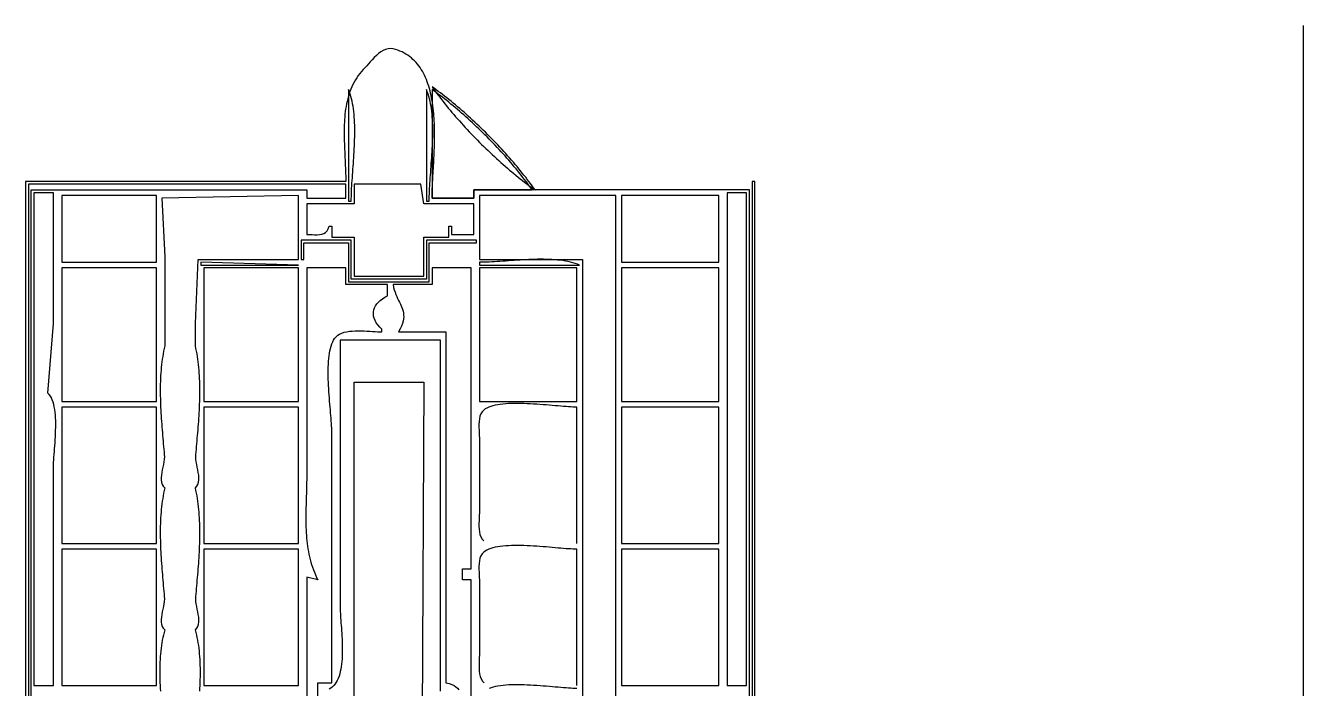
# Model space of a CAD drawing. Header units: metres. Extents: x 134 to 749, y 125 to 1181.
# Drawn here: x 290 to 749, y 943 to 1181 of the extents above; entities that cross this region are included whole.
import ezdxf

# ---------------------------------------------------------------- set-up
doc = ezdxf.new("R2010")
doc.units = ezdxf.units.M

msp = doc.modelspace()

# ---------------------------------------------------------------- linework, layer by layer
for p, q in [((749, 1138), (749, 1181)), ((416.8257, 1170.9116), (416.0318, 1170.2252)), ((417.6451, 1171.5263), (416.8257, 1170.9116)), ((418.4865, 1172.0446), (417.6451, 1171.5263)), ((419.3461, 1172.4415), (418.4865, 1172.0446)), ((420.2206, 1172.692), (419.3461, 1172.4415)), ((421.1064, 1172.7712), (420.2206, 1172.692)), ((422, 1172.6542), (421.1064, 1172.7712)), ((422.8521, 1172.4203), (422, 1172.6543)), ((423.6724, 1172.152), (422.8521, 1172.4203)), ((424.4613, 1171.8502), (423.6724, 1172.152)), ((425.2195, 1171.5157), (424.4613, 1171.8502)), ((425.9475, 1171.1493), (425.2195, 1171.5157)), ((426.6459, 1170.7518), (425.9475, 1171.1493)), ((427.3153, 1170.3242), (426.6459, 1170.7518)), ((412.0007, 1166), (411.318, 1165.2848)), ((412.5676, 1166.5923), (412.0007, 1166)), ((413.1812, 1167.2626), (412.5676, 1166.5923)), ((413.838, 1167.9859), (413.1812, 1167.2626)), ((414.5343, 1168.7375), (413.838, 1167.9859)), ((415.2668, 1169.4922), (414.5343, 1168.7375)), ((416.0318, 1170.2252), (415.2668, 1169.4922)), ((427.9562, 1169.8672), (427.3153, 1170.3242)), ((428.5692, 1169.3817), (427.9562, 1169.8672)), ((429.1549, 1168.8686), (428.5692, 1169.3817)), ((429.7139, 1168.3285), (429.1549, 1168.8686)), ((430.2466, 1167.7625), (429.7139, 1168.3285)), ((430.7538, 1167.1712), (430.2466, 1167.7625)), ((431.236, 1166.5556), (430.7538, 1167.1712)), ((431.6938, 1165.9165), (431.236, 1166.5556)), ((432.1276, 1165.2548), (431.6938, 1165.9165)), ((408.4906, 1161.4733), (408.0342, 1160.6675)), ((408.9818, 1162.2653), (408.4906, 1161.4733)), ((409.509, 1163.043), (408.9818, 1162.2653)), ((410.0733, 1163.8058), (409.509, 1163.043)), ((410.6759, 1164.5533), (410.0733, 1163.8058)), ((411.318, 1165.2848), (410.6759, 1164.5533)), ((432.5382, 1164.5712), (432.1276, 1165.2548)), ((432.926, 1163.8666), (432.5382, 1164.5712)), ((433.2917, 1163.1418), (432.926, 1163.8666)), ((433.6358, 1162.3977), (433.2917, 1163.1418)), ((433.9589, 1161.635), (433.6358, 1162.3977)), ((434.2615, 1160.8548), (433.9589, 1161.635)), ((406, 1158), (406, 1118)), ((406.3089, 1157.2175), (406, 1158)), ((406.5334, 1157.3168), (406.2336, 1156.4499)), ((406.5909, 1156.4094), (406.3089, 1157.2175)), ((406.8622, 1158.1726), (406.5334, 1157.3168)), ((407.2212, 1159.0166), (406.8622, 1158.1726)), ((407.6115, 1159.8485), (407.2212, 1159.0166)), ((408.0342, 1160.6675), (407.6115, 1159.8485)), ((434, 1158), (434, 1118)), ((434.3089, 1157.2175), (434, 1158)), ((434.5443, 1160.0576), (434.2615, 1160.8548)), ((434.5909, 1156.4094), (434.3089, 1157.2175)), ((434.8079, 1159.2445), (434.5443, 1160.0576)), ((435.0527, 1158.4163), (434.8079, 1159.2445)), ((435.2793, 1157.5737), (435.0527, 1158.4163)), ((435.4884, 1156.7176), (435.2793, 1157.5737)), ((435.6805, 1155.8489), (435.4884, 1156.7176)), ((436, 1159), (436.5293, 1158.2554)), ((436.7445, 1158.4706), (436, 1159)), ((436, 1158), (436, 1119)), ((436.74, 1157.4737), (436, 1158)), ((436.5293, 1158.2554), (437.0717, 1157.5063)), ((437.4844, 1156.9344), (436.74, 1157.4737)), ((437.4936, 1157.9282), (436.7445, 1158.4706)), ((437.0717, 1157.5063), (437.6267, 1156.753)), ((438.233, 1156.3825), (437.4844, 1156.9344)), ((438.2468, 1157.3732), (437.4936, 1157.9282)), ((437.6267, 1156.753), (438.194, 1155.9959)), ((439.004, 1156.8059), (438.2468, 1157.3732)), ((439.7646, 1156.2266), (439.004, 1156.8059)), ((405.3011, 1152.8809), (405.1288, 1151.9659)), ((405.4965, 1153.7873), (405.3011, 1152.8809)), ((405.7163, 1154.6846), (405.4965, 1153.7873)), ((405.9616, 1155.5723), (405.7163, 1154.6846)), ((406.2336, 1156.4499), (405.9616, 1155.5723)), ((406.847, 1155.5768), (406.5909, 1156.4094)), ((407.078, 1154.721), (406.847, 1155.5768)), ((407.2851, 1153.8433), (407.078, 1154.721)), ((407.4691, 1152.9447), (407.2851, 1153.8433)), ((407.6311, 1152.0267), (407.4691, 1152.9447)), ((434.847, 1155.5768), (434.5909, 1156.4094)), ((435.078, 1154.721), (434.847, 1155.5768)), ((435.2851, 1153.8433), (435.078, 1154.721)), ((435.4691, 1152.9447), (435.2851, 1153.8433)), ((435.6311, 1152.0267), (435.4691, 1152.9447)), ((435.8562, 1154.9684), (435.6805, 1155.8489)), ((436.0161, 1154.0768), (435.8562, 1154.9684)), ((436.1606, 1153.1752), (436.0161, 1154.0768)), ((436.2905, 1152.2642), (436.1606, 1153.1752)), ((436.4063, 1151.3447), (436.2905, 1152.2642)), ((438.194, 1155.9959), (438.7733, 1155.2352)), ((438.9853, 1155.8183), (438.233, 1156.3825)), ((438.7733, 1155.2352), (439.3641, 1154.4714)), ((439.741, 1155.2422), (438.9853, 1155.8183)), ((439.3641, 1154.4714), (439.9662, 1153.7048)), ((440.4997, 1154.6545), (439.741, 1155.2422)), ((440.5284, 1155.6358), (439.7646, 1156.2266)), ((439.9662, 1153.7048), (440.5792, 1152.9358)), ((441.2611, 1154.0556), (440.4997, 1154.6545)), ((441.295, 1155.0337), (440.5284, 1155.6358)), ((440.5792, 1152.9358), (441.2027, 1152.1646)), ((441.2027, 1152.1646), (441.8364, 1151.3917)), ((442.0248, 1153.4458), (441.2611, 1154.0556)), ((442.0641, 1154.4207), (441.295, 1155.0337)), ((442.7905, 1152.8254), (442.0248, 1153.4458)), ((442.8352, 1153.7972), (442.0641, 1154.4207)), ((443.5578, 1152.195), (442.7905, 1152.8254)), ((443.6081, 1153.1635), (442.8352, 1153.7972)), ((444.3263, 1151.5547), (443.5578, 1152.195)), ((444.3824, 1152.52), (443.6081, 1153.1635)), ((445.1577, 1151.867), (444.3824, 1152.52)), ((404.6484, 1148.2309), (404.5746, 1147.281)), ((404.7395, 1149.1749), (404.6484, 1148.2309)), ((404.8492, 1150.1124), (404.7395, 1149.1749)), ((404.9786, 1151.0429), (404.8492, 1150.1124)), ((405.1288, 1151.9659), (404.9786, 1151.0429)), ((407.772, 1151.0903), (407.6311, 1152.0267)), ((407.8928, 1150.1369), (407.772, 1151.0903)), ((407.9945, 1149.1677), (407.8928, 1150.1369)), ((408.078, 1148.1839), (407.9945, 1149.1677)), ((408.1444, 1147.1867), (408.078, 1148.1839)), ((435.772, 1151.0903), (435.6311, 1152.0267)), ((435.8928, 1150.1369), (435.772, 1151.0903)), ((435.9945, 1149.1677), (435.8928, 1150.1369)), ((436.078, 1148.1839), (435.9945, 1149.1677)), ((436.1444, 1147.1867), (436.078, 1148.1839)), ((436.5085, 1150.4176), (436.4063, 1151.3447)), ((436.5977, 1149.4837), (436.5085, 1150.4176)), ((436.6745, 1148.5439), (436.5977, 1149.4837)), ((436.7395, 1147.5988), (436.6745, 1148.5439)), ((436.7932, 1146.6495), (436.7395, 1147.5988)), ((441.8364, 1151.3917), (442.4799, 1150.6174)), ((442.4799, 1150.6174), (443.1329, 1149.8421)), ((443.1329, 1149.8421), (443.795, 1149.0661)), ((443.795, 1149.0661), (444.4659, 1148.2897)), ((445.0957, 1150.905), (444.3263, 1151.5547)), ((444.4659, 1148.2897), (445.1453, 1147.5133)), ((445.8657, 1150.2462), (445.0957, 1150.905)), ((445.1453, 1147.5133), (445.8327, 1146.7373)), ((445.9338, 1151.2049), (445.1577, 1151.867)), ((446.6358, 1149.5787), (445.8657, 1150.2462)), ((446.7101, 1150.534), (445.9338, 1151.2049)), ((447.4058, 1148.9028), (446.6358, 1149.5787)), ((447.4865, 1149.8546), (446.7101, 1150.534)), ((448.1752, 1148.2189), (447.4058, 1148.9028)), ((448.2625, 1149.1672), (447.4865, 1149.8546)), ((448.9437, 1147.5273), (448.1752, 1148.2189)), ((449.0378, 1148.4721), (448.2625, 1149.1672)), ((449.711, 1146.8284), (448.9437, 1147.5273)), ((449.8121, 1147.7695), (449.0378, 1148.4721)), ((450.5849, 1147.06), (449.8121, 1147.7695)), ((404.43, 1143.4325), (404.4257, 1142.4608)), ((404.4459, 1144.4009), (404.43, 1143.4325)), ((404.4745, 1145.3655), (404.4459, 1144.4009)), ((404.517, 1146.3257), (404.4745, 1145.3655)), ((404.5746, 1147.281), (404.517, 1146.3257)), ((408.1946, 1146.1774), (408.1444, 1147.1867)), ((408.2296, 1145.1572), (408.1946, 1146.1774)), ((408.2504, 1144.1274), (408.2296, 1145.1572)), ((408.2579, 1143.0891), (408.2504, 1144.1274)), ((408.2532, 1142.0436), (408.2579, 1143.0891)), ((436.1946, 1146.1774), (436.1444, 1147.1867)), ((436.2296, 1145.1572), (436.1946, 1146.1774)), ((436.2504, 1144.1274), (436.2296, 1145.1572)), ((436.2579, 1143.0891), (436.2504, 1144.1274)), ((436.2532, 1142.0436), (436.2579, 1143.0891)), ((436.8362, 1145.6968), (436.7932, 1146.6495)), ((436.8692, 1144.7414), (436.8362, 1145.6968)), ((436.8926, 1143.7842), (436.8692, 1144.7414)), ((436.907, 1142.826), (436.8926, 1143.7842)), ((445.8327, 1146.7373), (446.5279, 1145.962)), ((446.5279, 1145.962), (447.2304, 1145.1878)), ((447.2304, 1145.1878), (447.9399, 1144.4149)), ((447.9399, 1144.4149), (448.6562, 1143.6439)), ((448.6562, 1143.6439), (449.3787, 1142.8749)), ((450.4767, 1146.1226), (449.711, 1146.8284)), ((451.2404, 1145.4102), (450.4767, 1146.1226)), ((451.356, 1146.3438), (450.5849, 1147.06)), ((452.0018, 1144.6915), (451.2404, 1145.4102)), ((452.1249, 1145.6212), (451.356, 1146.3438)), ((452.7605, 1143.967), (452.0018, 1144.6915)), ((452.8914, 1144.8927), (452.1249, 1145.6212)), ((453.5162, 1143.2369), (452.7605, 1143.967)), ((453.6551, 1144.1585), (452.8914, 1144.8927)), ((454.2686, 1142.5017), (453.5162, 1143.2369)), ((454.4156, 1143.4191), (453.6551, 1144.1585)), ((455.1726, 1142.6748), (454.4156, 1143.4191)), ((404.4257, 1142.4608), (404.4317, 1141.4863)), ((404.4317, 1141.4863), (404.447, 1140.5095)), ((404.447, 1140.5095), (404.4704, 1139.531)), ((404.4704, 1139.531), (404.5007, 1138.5512)), ((404.5007, 1138.5512), (404.5367, 1137.5707)), ((408.131, 1137.8145), (408.1751, 1138.8764)), ((408.1751, 1138.8764), (408.2108, 1139.9361)), ((408.2108, 1139.9361), (408.2371, 1140.9922)), ((408.2371, 1140.9922), (408.2532, 1142.0436)), ((436.131, 1137.8145), (436.1751, 1138.8764)), ((436.1751, 1138.8764), (436.2108, 1139.9361)), ((436.2108, 1139.9361), (436.2371, 1140.9922)), ((436.2371, 1140.9922), (436.2532, 1142.0436)), ((436.8648, 1138.0501), (436.8866, 1139.0005)), ((436.8866, 1139.0005), (436.9022, 1139.9542)), ((436.9022, 1139.9542), (436.9113, 1140.9102)), ((436.913, 1141.8678), (436.907, 1142.826)), ((436.9113, 1140.9102), (436.913, 1141.8678)), ((449.3787, 1142.8749), (450.1073, 1142.1084)), ((450.1073, 1142.1084), (450.8414, 1141.3447)), ((450.8414, 1141.3447), (451.5808, 1140.5842)), ((451.5808, 1140.5842), (452.3252, 1139.8272)), ((452.3252, 1139.8272), (453.0741, 1139.0741)), ((453.0741, 1139.0741), (453.8272, 1138.3252)), ((453.8272, 1138.3252), (454.5842, 1137.5808)), ((455.0171, 1141.7617), (454.2686, 1142.5017)), ((455.7616, 1141.0172), (455.0171, 1141.7617)), ((455.9258, 1141.9259), (455.1726, 1142.6748)), ((456.5017, 1140.2686), (455.7616, 1141.0172)), ((456.6747, 1141.1727), (455.9258, 1141.9259)), ((457.2369, 1139.5163), (456.5017, 1140.2686)), ((457.419, 1140.4157), (456.6747, 1141.1727)), ((457.9669, 1138.7606), (457.2369, 1139.5163)), ((458.1585, 1139.6552), (457.419, 1140.4157)), ((458.6915, 1138.0018), (457.9669, 1138.7606)), ((458.8926, 1138.8915), (458.1585, 1139.6552)), ((459.6211, 1138.125), (458.8926, 1138.8915)), ((404.5367, 1137.5707), (404.5774, 1136.5901)), ((404.5774, 1136.5901), (404.6214, 1135.6099)), ((404.6214, 1135.6099), (404.6677, 1134.6305)), ((404.6677, 1134.6305), (404.7152, 1133.6525)), ((407.8907, 1133.5689), (407.9585, 1134.6275)), ((407.9585, 1134.6275), (408.0217, 1135.6888)), ((408.0217, 1135.6888), (408.0796, 1136.7516)), ((408.0796, 1136.7516), (408.131, 1137.8145)), ((435.8907, 1133.5689), (435.9585, 1134.6275)), ((435.9585, 1134.6275), (436.0217, 1135.6888)), ((436.0217, 1135.6888), (436.0796, 1136.7516)), ((436.0796, 1136.7516), (436.131, 1137.8145)), ((436.6845, 1133.3756), (436.7281, 1134.2974)), ((436.7281, 1134.2974), (436.7686, 1135.2265)), ((436.7686, 1135.2265), (436.8052, 1136.1623)), ((436.8052, 1136.1623), (436.8375, 1137.1038)), ((436.8375, 1137.1038), (436.8648, 1138.0501)), ((454.5842, 1137.5808), (455.3447, 1136.8414)), ((455.3447, 1136.8414), (456.1084, 1136.1073)), ((456.1084, 1136.1073), (456.8749, 1135.3787)), ((456.8749, 1135.3787), (457.6439, 1134.6562)), ((457.6439, 1134.6562), (458.4149, 1133.94)), ((458.4149, 1133.94), (459.1878, 1133.2304)), ((459.4101, 1137.2404), (458.6915, 1138.0018)), ((460.1226, 1136.4767), (459.4101, 1137.2404)), ((460.3437, 1137.3561), (459.6211, 1138.125)), ((460.8284, 1135.711), (460.1226, 1136.4767)), ((461.0599, 1136.585), (460.3437, 1137.3561)), ((461.5273, 1134.9437), (460.8284, 1135.711)), ((461.7695, 1135.8122), (461.0599, 1136.585)), ((462.2188, 1134.1752), (461.5273, 1134.9437)), ((462.472, 1135.0379), (461.7695, 1135.8122)), ((462.9028, 1133.4058), (462.2188, 1134.1752)), ((463.1672, 1134.2626), (462.472, 1135.0379)), ((463.8546, 1133.4866), (463.1672, 1134.2626)), ((749, 969), (749, 1138)), ((404.7152, 1133.6525), (404.7625, 1132.6764)), ((404.7625, 1132.6764), (404.8087, 1131.7028)), ((404.8087, 1131.7028), (404.8525, 1130.7321)), ((404.8525, 1130.7321), (404.8927, 1129.7649)), ((404.8927, 1129.7649), (404.9282, 1128.8018)), ((407.5196, 1128.359), (407.5949, 1129.3857)), ((407.5949, 1129.3857), (407.6706, 1130.4214)), ((407.6706, 1130.4214), (407.7458, 1131.4646)), ((407.7458, 1131.4646), (407.8195, 1132.5142)), ((407.8195, 1132.5142), (407.8907, 1133.5689)), ((435.5196, 1128.359), (435.5949, 1129.3857)), ((435.5949, 1129.3857), (435.6706, 1130.4214)), ((435.6706, 1130.4214), (435.7458, 1131.4646)), ((435.7458, 1131.4646), (435.8195, 1132.5142)), ((435.8195, 1132.5142), (435.8907, 1133.5689)), ((436.4378, 1128.9067), (436.489, 1129.779)), ((436.489, 1129.779), (436.5398, 1130.6629)), ((436.5398, 1130.6629), (436.5897, 1131.5575)), ((436.5897, 1131.5575), (436.6381, 1132.462)), ((436.6381, 1132.462), (436.6845, 1133.3756)), ((459.1878, 1133.2304), (459.962, 1132.5279)), ((459.962, 1132.5279), (460.7373, 1131.8327)), ((460.7373, 1131.8327), (461.5133, 1131.1453)), ((461.5133, 1131.1453), (462.2897, 1130.466)), ((462.2897, 1130.466), (463.0661, 1129.795)), ((463.5787, 1132.6358), (462.9028, 1133.4058)), ((463.0661, 1129.795), (463.8421, 1129.1329)), ((464.2462, 1131.8657), (463.5787, 1132.6358)), ((464.5339, 1132.7102), (463.8546, 1133.4866)), ((464.905, 1131.0958), (464.2462, 1131.8657)), ((465.2049, 1131.9339), (464.5339, 1132.7102)), ((465.5547, 1130.3263), (464.905, 1131.0958)), ((465.867, 1131.1578), (465.2049, 1131.9339)), ((466.195, 1129.5578), (465.5547, 1130.3263)), ((466.52, 1130.3825), (465.867, 1131.1578)), ((466.8254, 1128.7905), (466.195, 1129.5578)), ((467.1635, 1129.6082), (466.52, 1130.3825)), ((467.7972, 1128.8353), (467.1635, 1129.6082)), ((405, 1125), (290, 1125)), ((290, 1125), (290, 506)), ((404.9282, 1128.8018), (404.9578, 1127.8432)), ((404.9578, 1127.8432), (404.9805, 1126.8897)), ((404.9805, 1126.8897), (404.9949, 1125.9418)), ((404.9949, 1125.9418), (405, 1125)), ((407.2423, 1124.3648), (407.3061, 1125.3439)), ((407.3061, 1125.3439), (407.3742, 1126.3368)), ((407.3742, 1126.3368), (407.4457, 1127.3422)), ((407.4457, 1127.3422), (407.5196, 1128.359)), ((435.2423, 1124.3648), (435.3061, 1125.3439)), ((435.3061, 1125.3439), (435.3742, 1126.3368)), ((435.3742, 1126.3368), (435.4457, 1127.3422)), ((435.4457, 1127.3422), (435.5196, 1128.359)), ((436.155, 1123.9628), (436.1963, 1124.7481)), ((436.1963, 1124.7481), (436.2408, 1125.55)), ((436.2408, 1125.55), (436.2877, 1126.3676)), ((436.2877, 1126.3676), (436.3365, 1127.2002)), ((436.3365, 1127.2002), (436.3868, 1128.0469)), ((436.3868, 1128.0469), (436.4378, 1128.9067)), ((463.8421, 1129.1329), (464.6175, 1128.4799)), ((464.6175, 1128.4799), (465.3918, 1127.8364)), ((465.3918, 1127.8364), (466.1646, 1127.2027)), ((466.1646, 1127.2027), (466.9358, 1126.5792)), ((467.4457, 1128.0249), (466.8254, 1128.7905)), ((466.9358, 1126.5792), (467.7048, 1125.9662)), ((468.0556, 1127.2611), (467.4457, 1128.0249)), ((467.7048, 1125.9662), (468.4714, 1125.3642)), ((468.4207, 1128.0641), (467.7972, 1128.8353)), ((468.6545, 1126.4997), (468.0556, 1127.2611)), ((469.0337, 1127.2951), (468.4207, 1128.0641)), ((468.4714, 1125.3642), (469.2352, 1124.7733)), ((469.2422, 1125.741), (468.6545, 1126.4997)), ((469.6358, 1126.5285), (469.0337, 1127.2951)), ((469.2352, 1124.7733), (469.9959, 1124.1941)), ((469.8183, 1124.9853), (469.2422, 1125.741)), ((470.2266, 1125.7647), (469.6358, 1126.5285)), ((470.3825, 1124.233), (469.8183, 1124.9853)), ((470.8059, 1125.004), (470.2266, 1125.7647)), ((471.3732, 1124.2469), (470.8059, 1125.004)), ((552, 1125), (551, 1125)), ((551, 1125), (551, 231)), ((552, 602), (552, 1125)), ((291, 1124), (291, 603)), ((405, 1124), (291, 1124)), ((292, 603), (292, 1122)), ((292, 1122), (391, 1122)), ((293, 1121), (293, 944)), ((300, 1121), (293, 1121)), ((300, 1074), (300, 1121)), ((303, 1120), (303, 1096)), ((337, 1120), (303, 1120)), ((337, 1096), (337, 1120)), ((388, 1120), (339, 1119)), ((388, 1097), (388, 1120)), ((391, 1122), (391, 1119)), ((405, 1119), (405, 1124)), ((407.023, 1119.7188), (407.0503, 1120.6106)), ((407.0503, 1120.6106), (407.0869, 1121.5224)), ((407.0869, 1121.5224), (407.1318, 1122.4528)), ((407.1318, 1122.4528), (407.1839, 1123.4007)), ((407.1839, 1123.4007), (407.2423, 1124.3648)), ((408, 1124), (408, 1117)), ((432, 1124), (408, 1124)), ((433, 1117), (432, 1124)), ((435.023, 1119.7188), (435.0503, 1120.6106)), ((435.0503, 1120.6106), (435.0869, 1121.5224)), ((435.0869, 1121.5224), (435.1318, 1122.4528)), ((435.1318, 1122.4528), (435.1839, 1123.4007)), ((435.1839, 1123.4007), (435.2423, 1124.3648)), ((436.0037, 1119.6458), (436.0145, 1120.3141)), ((436.0145, 1120.3141), (436.0319, 1121.004)), ((436.0319, 1121.004), (436.0552, 1121.7146)), ((436.0552, 1121.7146), (436.0838, 1122.4452)), ((436.0838, 1122.4452), (436.1173, 1123.1948)), ((436.1173, 1123.1948), (436.155, 1123.9628)), ((550, 1122), (451, 1122)), ((451, 1122), (451, 1119)), ((451, 1119), (451, 1122)), ((451, 1122), (472, 1122)), ((453, 1120), (453, 1097)), ((502, 1120), (453, 1120)), ((469.9959, 1124.1941), (470.753, 1123.6268)), ((470.9344, 1123.4844), (470.3825, 1124.233)), ((470.753, 1123.6268), (471.5063, 1123.0717)), ((471.4737, 1122.74), (470.9344, 1123.4844)), ((471.9282, 1123.4936), (471.3732, 1124.2469)), ((472, 1122), (471.4737, 1122.74)), ((471.5063, 1123.0717), (472.2554, 1122.5293)), ((472.4706, 1122.7445), (471.9282, 1123.4936)), ((472.2554, 1122.5293), (473, 1122)), ((473, 1122), (472.4706, 1122.7445)), ((502, 666), (502, 1120)), ((504, 1120), (504, 1096)), ((539, 1120), (504, 1120)), ((539, 1096), (539, 1120)), ((542, 1121), (542, 944)), ((549, 1121), (542, 1121)), ((549, 944), (549, 1121)), ((550, 234), (550, 1122)), ((339, 1119), (340, 1098)), ((391, 1119), (405, 1119)), ((408, 1117), (391, 1117)), ((391, 1117), (391, 1106)), ((406, 1118), (407, 1118)), ((407, 1118), (407.0059, 1118.8482)), ((407.0059, 1118.8482), (407.023, 1119.7188)), ((451, 1117), (433, 1117)), ((434, 1118), (435, 1118)), ((435, 1118), (435.0059, 1118.8482)), ((435.0059, 1118.8482), (435.023, 1119.7188)), ((436, 1119), (436.0037, 1119.6458)), ((451, 1119), (436, 1119)), ((436, 1119), (451, 1119)), ((451, 1106), (451, 1117)), ((396.3842, 1106.0863), (397.1045, 1106.3369)), ((397.1045, 1106.3369), (397.7394, 1106.7268)), ((397.7394, 1106.7268), (398.2756, 1107.2826)), ((398.2756, 1107.2826), (398.7002, 1108.0314)), ((398.7002, 1108.0314), (399, 1109)), ((399, 1109), (400, 1109)), ((400, 1109), (400, 1105)), ((442, 1105), (442, 1109)), ((442, 1109), (443, 1109)), ((443, 1109), (443, 1106)), ((389, 1104), (389, 1097)), ((407, 1104), (389, 1104)), ((390, 1097), (390, 1103)), ((390, 1103), (406, 1103)), ((391, 1106), (391.9583, 1105.98)), ((391.9583, 1105.98), (392.9097, 1105.9379)), ((392.9097, 1105.9379), (393.8411, 1105.9006)), ((393.8411, 1105.9006), (394.7394, 1105.895)), ((394.7394, 1105.895), (395.5914, 1105.9479)), ((395.5914, 1105.9479), (396.3842, 1106.0863)), ((400, 1105), (408, 1105)), ((406, 1103), (406, 1089)), ((407, 1090), (407, 1104)), ((408, 1105), (408, 1091)), ((433, 1091), (433, 1105)), ((433, 1105), (442, 1105)), ((452, 1104), (434, 1104)), ((434, 1104), (434, 1090)), ((435, 1089), (435, 1103)), ((435, 1103), (452, 1103)), ((443, 1106), (451, 1106)), ((452, 1103), (452, 1104)), ((340, 1098), (339.9722, 1074.0046)), ((471.8375, 1097.0235), (470.7825, 1096.9828)), ((472.8901, 1097.0549), (471.8375, 1097.0235)), ((473.9387, 1097.0756), (472.8901, 1097.0549)), ((474.9818, 1097.0846), (473.9387, 1097.0756)), ((476.0181, 1097.0807), (474.9818, 1097.0846)), ((477.0461, 1097.0626), (476.0181, 1097.0807)), ((478.0644, 1097.0292), (477.0461, 1097.0626)), ((479.0715, 1096.9793), (478.0644, 1097.0292)), ((303, 1096), (337, 1096)), ((303, 1094), (303, 1046)), ((337, 1094), (303, 1094)), ((337, 1046), (337, 1094)), ((351.0278, 1074.0046), (352, 1097)), ((352, 1097), (388, 1097)), ((353, 1096), (353, 1095)), ((388, 1095), (353, 1096)), ((353, 1095), (388, 1095)), ((354, 1094), (354, 1046)), ((388, 1094), (354, 1094)), ((388, 1046), (388, 1094)), ((389, 1097), (390, 1097)), ((391, 1094), (391, 1020)), ((405, 1094), (391, 1094)), ((405, 1088), (405, 1094)), ((436, 1094), (436, 1088)), ((450, 1094), (436, 1094)), ((450, 986), (450, 1094)), ((453, 1097), (490, 1097)), ((453.8543, 1096.0064), (453, 1096)), ((453, 1096), (453, 1095)), ((453, 1095), (489, 1095)), ((453, 1094), (453, 1046)), ((488, 1094), (453, 1094)), ((454.7321, 1096.0248), (453.8543, 1096.0064)), ((455.6318, 1096.054), (454.7321, 1096.0248)), ((456.552, 1096.0929), (455.6318, 1096.054)), ((457.4913, 1096.1402), (456.552, 1096.0929)), ((458.4482, 1096.1947), (457.4913, 1096.1402)), ((459.4213, 1096.2554), (458.4482, 1096.1947)), ((460.4092, 1096.3209), (459.4213, 1096.2554)), ((461.4104, 1096.3901), (460.4092, 1096.3209)), ((462.4235, 1096.4618), (461.4104, 1096.3901)), ((463.447, 1096.5348), (462.4235, 1096.4618)), ((464.4794, 1096.6079), (463.447, 1096.5348)), ((465.5195, 1096.68), (464.4794, 1096.6079)), ((466.5656, 1096.7498), (465.5195, 1096.68)), ((467.6164, 1096.8162), (466.5656, 1096.7498)), ((468.6705, 1096.878), (467.6164, 1096.8162)), ((469.7263, 1096.9339), (468.6705, 1096.878)), ((470.7825, 1096.9828), (469.7263, 1096.9339)), ((480.066, 1096.9116), (479.0715, 1096.9793)), ((481.0464, 1096.8251), (480.066, 1096.9116)), ((482.0113, 1096.7185), (481.0464, 1096.8251)), ((482.9593, 1096.5906), (482.0113, 1096.7185)), ((483.8889, 1096.4402), (482.9593, 1096.5906)), ((484.7987, 1096.2662), (483.8889, 1096.4402)), ((485.6872, 1096.0674), (484.7987, 1096.2662)), ((486.5531, 1095.8426), (485.6872, 1096.0674)), ((487.3948, 1095.5905), (486.5531, 1095.8426)), ((488.2109, 1095.31), (487.3948, 1095.5905)), ((488, 1046), (488, 1094)), ((489, 1095), (488.2109, 1095.31)), ((490, 1097), (490, 666)), ((504, 1096), (539, 1096)), ((504, 1094), (504, 1046)), ((539, 1094), (504, 1094)), ((539, 1046), (539, 1094)), ((420, 1088), (405, 1088)), ((406, 1089), (435, 1089)), ((434, 1090), (407, 1090)), ((408, 1091), (433, 1091)), ((420, 1084), (420, 1088)), ((436, 1088), (422, 1088)), ((422, 1088), (422.1974, 1087.0044)), ((418.1733, 1082.9247), (419.0386, 1083.4818)), ((419.0386, 1083.4818), (420, 1084)), ((422.1974, 1087.0044), (422.4367, 1086.0814)), ((422.4367, 1086.0814), (422.71, 1085.223)), ((422.71, 1085.223), (423.0096, 1084.4217)), ((423.0096, 1084.4217), (423.3276, 1083.6697)), ((423.3276, 1083.6697), (423.6563, 1082.9594)), ((414.9642, 1078.1948), (415.1044, 1078.9378)), ((415.1044, 1078.9378), (415.3538, 1079.6635)), ((415.3538, 1079.6635), (415.7105, 1080.3689)), ((415.7105, 1080.3689), (416.1727, 1081.0507)), ((416.1727, 1081.0507), (416.7385, 1081.706)), ((416.7385, 1081.706), (417.406, 1082.3317)), ((417.406, 1082.3317), (418.1733, 1082.9247)), ((423.6563, 1082.9594), (423.9879, 1082.2832)), ((423.9879, 1082.2832), (424.3144, 1081.6333)), ((424.3144, 1081.6333), (424.6283, 1081.002)), ((424.6283, 1081.002), (424.9216, 1080.3818)), ((424.9216, 1080.3818), (425.1865, 1079.7648)), ((425.1865, 1079.7648), (425.4153, 1079.1434)), ((425.4153, 1079.1434), (425.6002, 1078.51)), ((414.9351, 1077.4377), (414.9642, 1078.1948)), ((415.0189, 1076.6694), (414.9351, 1077.4377)), ((415.2177, 1075.8931), (415.0189, 1076.6694)), ((415.5331, 1075.112), (415.2177, 1075.8931)), ((415.9672, 1074.329), (415.5331, 1075.112)), ((416.5218, 1073.5472), (415.9672, 1074.329)), ((425.5925, 1074.8934), (425.3499, 1074.0264)), ((425.7443, 1075.7023), (425.5925, 1074.8934)), ((425.6002, 1078.51), (425.7333, 1077.8569)), ((425.7333, 1077.8569), (425.8069, 1077.1763)), ((425.8131, 1076.4607), (425.7443, 1075.7023)), ((425.8069, 1077.1763), (425.8131, 1076.4607)), ((298, 1049), (300, 1074)), ((339.9722, 1074.0046), (340, 1066)), ((351, 1066), (351.0278, 1074.0046)), ((401.5235, 1069.291), (402.1257, 1069.8069)), ((402.1257, 1069.8069), (402.8234, 1070.2366)), ((402.8234, 1070.2366), (403.6055, 1070.587)), ((403.6055, 1070.587), (404.4611, 1070.8649)), ((404.4611, 1070.8649), (405.3792, 1071.0772)), ((405.3792, 1071.0772), (406.3487, 1071.2309)), ((406.3487, 1071.2309), (407.3588, 1071.3327)), ((407.3588, 1071.3327), (408.3983, 1071.3896)), ((408.3983, 1071.3896), (409.4564, 1071.4084)), ((409.4564, 1071.4084), (410.5221, 1071.396)), ((410.5221, 1071.396), (411.5842, 1071.3594)), ((411.5842, 1071.3594), (412.632, 1071.3053)), ((412.632, 1071.3053), (413.6543, 1071.2407)), ((413.6543, 1071.2407), (414.6402, 1071.1723)), ((414.6402, 1071.1723), (415.5787, 1071.1072)), ((415.5787, 1071.1072), (416.4588, 1071.0522)), ((416.4588, 1071.0522), (417.2696, 1071.0142)), ((417.1988, 1072.7699), (416.5218, 1073.5472)), ((418, 1072), (417.1988, 1072.7699)), ((417.2696, 1071.0142), (418, 1071)), ((418, 1071), (418, 1072)), ((424.5615, 1072.0874), (424, 1071)), ((424, 1071), (441, 1071)), ((425.0089, 1073.0936), (424.5615, 1072.0874)), ((425.3499, 1074.0264), (425.0089, 1073.0936)), ((441, 1071), (441, 945)), ((339.7868, 1065.063), (339.591, 1064.1169)), ((340, 1066), (339.7868, 1065.063)), ((351.2131, 1065.063), (351, 1066)), ((351.4089, 1064.1169), (351.2131, 1065.063)), ((399.3473, 1064.2453), (399.5438, 1065.1026)), ((399.5438, 1065.1026), (399.7715, 1065.917)), ((399.7715, 1065.917), (400.0322, 1066.6854)), ((400.0322, 1066.6854), (400.3273, 1067.4044)), ((400.3273, 1067.4044), (400.6586, 1068.0711)), ((400.6586, 1068.0711), (401.0277, 1068.6821)), ((401.0277, 1068.6821), (401.5235, 1069.291)), ((403, 1068), (403, 972)), ((439, 1068), (403, 1068)), ((439, 942), (439, 1068)), ((339.1019, 1061.2276), (338.9701, 1060.2493)), ((339.249, 1062.1987), (339.1019, 1061.2276)), ((339.4119, 1063.1619), (339.249, 1062.1987)), ((339.591, 1064.1169), (339.4119, 1063.1619)), ((351.588, 1063.1619), (351.4089, 1064.1169)), ((351.7508, 1062.1987), (351.588, 1063.1619)), ((351.8979, 1061.2276), (351.7508, 1062.1987)), ((352.0298, 1060.2493), (351.8979, 1061.2276)), ((398.7778, 1059.4261), (398.8421, 1060.4503)), ((398.8421, 1060.4503), (398.9295, 1061.4475)), ((398.9295, 1061.4475), (399.0418, 1062.4145)), ((399.0418, 1062.4145), (399.1806, 1063.3482)), ((399.1806, 1063.3482), (399.3473, 1064.2453)), ((338.5847, 1056.2721), (338.5213, 1055.2643)), ((338.6607, 1057.275), (338.5847, 1056.2721)), ((338.75, 1058.2725), (338.6607, 1057.275)), ((338.8529, 1059.264), (338.75, 1058.2725)), ((338.9701, 1060.2493), (338.8529, 1059.264)), ((352.1469, 1059.2641), (352.0298, 1060.2493)), ((352.2499, 1058.2725), (352.1469, 1059.2641)), ((352.3391, 1057.275), (352.2499, 1058.2725)), ((352.4151, 1056.2721), (352.3391, 1057.275)), ((352.4785, 1055.2643), (352.4151, 1056.2721)), ((398.7082, 1056.223), (398.7125, 1057.3092)), ((398.7206, 1055.1224), (398.7082, 1056.223)), ((398.7125, 1057.3092), (398.7352, 1058.378)), ((398.7352, 1058.378), (398.7778, 1059.4261)), ((338.3846, 1051.1935), (338.377, 1050.1683)), ((338.4023, 1052.2162), (338.3846, 1051.1935)), ((338.4306, 1053.2359), (338.4023, 1052.2162)), ((338.4702, 1054.2521), (338.4306, 1053.2359)), ((338.5213, 1055.2643), (338.4702, 1054.2521)), ((352.5297, 1054.2521), (352.4785, 1055.2643)), ((352.5692, 1053.2359), (352.5297, 1054.2521)), ((352.5976, 1052.2162), (352.5692, 1053.2359)), ((352.6153, 1051.1935), (352.5976, 1052.2162)), ((352.6228, 1050.1683), (352.6153, 1051.1935)), ((398.7482, 1054.0107), (398.7206, 1055.1224)), ((398.7893, 1052.8911), (398.7482, 1054.0107)), ((398.8423, 1051.7666), (398.7893, 1052.8911)), ((398.9056, 1050.6406), (398.8423, 1051.7666)), ((408, 653), (408, 1053)), ((408, 1053), (433, 1053)), ((433, 1053), (431, 638)), ((298.4759, 1048.5176), (298, 1049)), ((298.8994, 1047.9537), (298.4759, 1048.5176)), ((299.273, 1047.3137), (298.8994, 1047.9537)), ((299.5992, 1046.603), (299.273, 1047.3137)), ((299.8807, 1045.8272), (299.5992, 1046.603)), ((338.377, 1050.1683), (338.379, 1049.141)), ((338.379, 1049.141), (338.3902, 1048.1122)), ((338.3902, 1048.1122), (338.41, 1047.0824)), ((338.41, 1047.0824), (338.4379, 1046.0519)), ((352.562, 1046.0519), (352.5898, 1047.0824)), ((352.5898, 1047.0824), (352.6096, 1048.1123)), ((352.6096, 1048.1123), (352.6208, 1049.1411)), ((352.6208, 1049.1411), (352.6228, 1050.1683)), ((398.9775, 1049.5162), (398.9056, 1050.6406)), ((399.0565, 1048.3965), (398.9775, 1049.5162)), ((399.141, 1047.2847), (399.0565, 1048.3965)), ((399.2293, 1046.1841), (399.141, 1047.2847)), ((300.1202, 1044.9919), (299.8807, 1045.8272)), ((300.3201, 1044.1024), (300.1202, 1044.9919)), ((300.4832, 1043.1644), (300.3201, 1044.1024)), ((300.6119, 1042.1833), (300.4832, 1043.1644)), ((300.709, 1041.1647), (300.6119, 1042.1833)), ((303, 1046), (337, 1046)), ((303, 1044), (303, 995)), ((337, 1044), (303, 1044)), ((337, 995), (337, 1044)), ((338.4379, 1046.0519), (338.4733, 1045.0213)), ((338.4733, 1045.0213), (338.5159, 1043.9911)), ((338.5159, 1043.9911), (338.565, 1042.9618)), ((338.565, 1042.9618), (338.6202, 1041.9337)), ((338.6202, 1041.9337), (338.6809, 1040.9075)), ((352.3189, 1040.9075), (352.3796, 1041.9338)), ((352.3796, 1041.9338), (352.4348, 1042.9618)), ((352.4348, 1042.9618), (352.4839, 1043.9912)), ((352.4839, 1043.9912), (352.5265, 1045.0214)), ((352.5265, 1045.0214), (352.562, 1046.0519)), ((354, 1046), (388, 1046)), ((354, 1044), (354, 995)), ((388, 1044), (354, 1044)), ((388, 995), (388, 1044)), ((399.3198, 1045.0977), (399.2293, 1046.1841)), ((399.411, 1044.0288), (399.3198, 1045.0977)), ((399.5011, 1042.9806), (399.411, 1044.0288)), ((399.5885, 1041.9562), (399.5011, 1042.9806)), ((399.6718, 1040.9588), (399.5885, 1041.9562)), ((453, 1046), (488, 1046)), ((453.9976, 1042.353), (453.5429, 1041.6013)), ((454.6033, 1042.9722), (453.9976, 1042.353)), ((455.1363, 1043.3472), (454.6034, 1042.9723)), ((455.7359, 1043.6837), (455.1363, 1043.3472)), ((456.3984, 1043.9835), (455.7359, 1043.6837)), ((457.1199, 1044.248), (456.3984, 1043.9835)), ((457.8966, 1044.4791), (457.1199, 1044.248)), ((458.7248, 1044.6784), (457.8966, 1044.4791)), ((459.6006, 1044.8475), (458.7248, 1044.6784)), ((460.5202, 1044.9879), (459.6006, 1044.8475)), ((461.4798, 1045.1015), (460.5202, 1044.9879)), ((462.4756, 1045.1898), (461.4798, 1045.1015)), ((463.5038, 1045.2545), (462.4756, 1045.1898)), ((464.5606, 1045.2973), (463.5038, 1045.2545)), ((465.6421, 1045.3197), (464.5606, 1045.2973)), ((466.7447, 1045.3234), (465.6421, 1045.3197)), ((467.8644, 1045.31), (466.7447, 1045.3234)), ((468.9974, 1045.2813), (467.8644, 1045.31)), ((470.14, 1045.2388), (468.9974, 1045.2813)), ((471.2884, 1045.1843), (470.14, 1045.2388)), ((472.4387, 1045.1193), (471.2884, 1045.1843)), ((473.5871, 1045.0454), (472.4387, 1045.1193)), ((474.7298, 1044.9644), (473.5871, 1045.0454)), ((475.8631, 1044.8779), (474.7298, 1044.9644)), ((476.983, 1044.7875), (475.8631, 1044.8779)), ((478.0859, 1044.6949), (476.983, 1044.7875)), ((479.1678, 1044.6017), (478.0859, 1044.6949)), ((480.2251, 1044.5096), (479.1678, 1044.6017)), ((481.2538, 1044.4202), (480.2251, 1044.5096)), ((482.2502, 1044.3351), (481.2538, 1044.4202)), ((483.2104, 1044.2561), (482.2502, 1044.3351)), ((484.1307, 1044.1847), (483.2104, 1044.2561)), ((485.0073, 1044.1226), (484.1307, 1044.1847)), ((485.8363, 1044.0714), (485.0073, 1044.1226)), ((486.614, 1044.0328), (485.8363, 1044.0714)), ((487.3364, 1044.0084), (486.614, 1044.0328)), ((488, 1044), (487.3364, 1044.0084)), ((488, 995), (488, 1044)), ((504, 1046), (539, 1046)), ((504, 1044), (504, 995)), ((539, 1044), (504, 1044)), ((539, 995), (539, 1044)), ((300.777, 1040.114), (300.709, 1041.1647)), ((300.8186, 1039.0367), (300.777, 1040.114)), ((300.8363, 1037.9385), (300.8186, 1039.0367)), ((300.8327, 1036.8246), (300.8363, 1037.9385)), ((338.6809, 1040.9075), (338.7467, 1039.8836)), ((338.7467, 1039.8836), (338.8171, 1038.8624)), ((338.8171, 1038.8624), (338.8914, 1037.8445)), ((338.8914, 1037.8445), (338.9693, 1036.8303)), ((352.0305, 1036.8304), (352.1084, 1037.8446)), ((352.1084, 1037.8446), (352.1827, 1038.8625)), ((352.1827, 1038.8625), (352.2531, 1039.8836)), ((352.2531, 1039.8836), (352.3189, 1040.9075)), ((399.7492, 1039.9916), (399.6718, 1040.9588)), ((399.8191, 1039.0577), (399.7492, 1039.9916)), ((399.8799, 1038.1603), (399.8191, 1039.0577)), ((399.93, 1037.3027), (399.8799, 1038.1603)), ((452.8877, 1038.8016), (452.8402, 1037.7701)), ((452.8402, 1037.7701), (452.8454, 1036.7311)), ((453.0076, 1039.8006), (452.8877, 1038.8016)), ((453.2194, 1040.7422), (453.0076, 1039.8006)), ((453.5429, 1041.6013), (453.2194, 1040.7422)), ((300.658, 1032.3243), (300.7205, 1033.4451)), ((300.7205, 1033.4451), (300.7722, 1034.5725)), ((300.7722, 1034.5725), (300.8105, 1035.7008)), ((300.8105, 1035.7008), (300.8327, 1036.8246)), ((338.9693, 1036.8303), (339.0502, 1035.8204)), ((339.0502, 1035.8204), (339.1335, 1034.8151)), ((339.1335, 1034.8151), (339.2189, 1033.8151)), ((339.2189, 1033.8151), (339.3057, 1032.8207)), ((339.3057, 1032.8207), (339.3935, 1031.8324)), ((351.6063, 1031.8324), (351.6941, 1032.8207)), ((351.6941, 1032.8207), (351.7809, 1033.8151)), ((351.7809, 1033.8151), (351.8663, 1034.8152)), ((351.8663, 1034.8152), (351.9496, 1035.8204)), ((351.9496, 1035.8204), (352.0305, 1036.8304)), ((399.9678, 1036.488), (399.93, 1037.3027)), ((399.9916, 1035.7194), (399.9678, 1036.488)), ((400, 1035), (399.9916, 1035.7194)), ((400, 945), (400, 1035)), ((452.8454, 1036.7311), (452.8836, 1035.7096)), ((452.8836, 1035.7096), (452.9352, 1034.7305)), ((452.9352, 1034.7305), (452.9805, 1033.819)), ((452.9805, 1033.819), (453, 1033)), ((453, 1033), (453, 1006)), ((300.3515, 1028.0162), (300.4314, 1029.0559)), ((300.4314, 1029.0559), (300.5108, 1030.1242)), ((300.5108, 1030.1242), (300.5872, 1031.2155)), ((300.5872, 1031.2155), (300.658, 1032.3243)), ((339.3935, 1031.8324), (339.4818, 1030.8507)), ((339.4818, 1030.8507), (339.5701, 1029.8762)), ((339.5701, 1029.8762), (339.6577, 1028.9092)), ((339.6577, 1028.9092), (339.7443, 1027.9503)), ((351.2555, 1027.9503), (351.3421, 1028.9092)), ((351.3421, 1028.9092), (351.4297, 1029.8762)), ((351.4297, 1029.8762), (351.518, 1030.8508)), ((351.518, 1030.8508), (351.6063, 1031.8324)), ((300.0373, 1023.4385), (300.0802, 1024.2529)), ((300.0802, 1024.2529), (300.1356, 1025.1234)), ((300.1356, 1025.1234), (300.201, 1026.0444)), ((300.201, 1026.0444), (300.2739, 1027.0105)), ((300.2739, 1027.0105), (300.3515, 1028.0162)), ((339.6674, 1024.3521), (339.4999, 1023.4082)), ((339.7919, 1025.2725), (339.6674, 1024.3521)), ((339.7443, 1027.9503), (339.8294, 1027)), ((339.8528, 1026.1586), (339.7919, 1025.2725)), ((339.8294, 1027), (339.8528, 1026.1586)), ((351.147, 1026.1586), (351.1705, 1027)), ((351.2079, 1025.2725), (351.147, 1026.1586)), ((351.1705, 1027), (351.2555, 1027.9503)), ((351.3324, 1024.3522), (351.2079, 1025.2725)), ((351.4999, 1023.4082), (351.3324, 1024.3522)), ((300, 1022), (300.0097, 1022.6857)), ((300, 944), (300, 1022)), ((300.0097, 1022.6857), (300.0373, 1023.4385)), ((338.8125, 1019.6081), (338.7395, 1018.7049)), ((338.9457, 1020.5406), (338.8125, 1019.6081)), ((339.1184, 1021.4918), (338.9457, 1020.5406)), ((339.31, 1022.4512), (339.1184, 1021.4918)), ((339.4999, 1023.4082), (339.31, 1022.4512)), ((351.6898, 1022.4513), (351.4999, 1023.4082)), ((351.8814, 1021.4919), (351.6898, 1022.4513)), ((352.0542, 1020.5406), (351.8814, 1021.4919)), ((352.1873, 1019.6081), (352.0542, 1020.5406)), ((352.2603, 1018.705), (352.1873, 1019.6081)), ((390.9961, 1018.9933), (390.9854, 1017.9855)), ((391, 1020), (390.9961, 1018.9933)), ((338.7395, 1018.7049), (338.7474, 1017.8417)), ((338.7474, 1017.8417), (338.8567, 1017.029)), ((338.8567, 1017.029), (339.0882, 1016.2774)), ((339.0882, 1016.2774), (339.4624, 1015.5975)), ((339.4624, 1015.5975), (340, 1015)), ((340, 1015), (339.7868, 1014.063)), ((351, 1015), (351.5375, 1015.5975)), ((351.2131, 1014.063), (351, 1015)), ((351.5375, 1015.5975), (351.9117, 1016.2774)), ((351.9117, 1016.2774), (352.1432, 1017.029)), ((352.1432, 1017.029), (352.2525, 1017.8417)), ((352.2525, 1017.8417), (352.2603, 1018.705)), ((390.9217, 1014.9583), (390.8933, 1013.9486)), ((390.9471, 1015.9678), (390.9217, 1014.9583)), ((390.9687, 1016.977), (390.9471, 1015.9678)), ((390.9854, 1017.9855), (390.9687, 1016.977)), ((339.1019, 1010.2277), (338.9701, 1009.2493)), ((339.249, 1011.1987), (339.1019, 1010.2277)), ((339.4119, 1012.1619), (339.249, 1011.1987)), ((339.591, 1013.1169), (339.4119, 1012.1619)), ((339.7868, 1014.063), (339.591, 1013.1169)), ((351.4089, 1013.1169), (351.2131, 1014.063)), ((351.588, 1012.162), (351.4089, 1013.1169)), ((351.7508, 1011.1987), (351.588, 1012.162)), ((351.8979, 1010.2277), (351.7508, 1011.1987)), ((352.0298, 1009.2493), (351.8979, 1010.2277)), ((390.7715, 1009.9127), (390.744, 1008.9056)), ((390.8012, 1010.9208), (390.7715, 1009.9127)), ((390.8321, 1011.9296), (390.8012, 1010.9208)), ((390.8631, 1012.939), (390.8321, 1011.9296)), ((390.8933, 1013.9486), (390.8631, 1012.939)), ((338.5847, 1005.2722), (338.5213, 1004.2644)), ((338.6607, 1006.275), (338.5847, 1005.2722)), ((338.75, 1007.2725), (338.6607, 1006.275)), ((338.8529, 1008.2641), (338.75, 1007.2725)), ((338.9701, 1009.2493), (338.8529, 1008.2641)), ((352.1469, 1008.2641), (352.0298, 1009.2493)), ((352.2499, 1007.2725), (352.1469, 1008.2641)), ((352.3391, 1006.2751), (352.2499, 1007.2725)), ((352.4151, 1005.2722), (352.3391, 1006.2751)), ((352.4785, 1004.2644), (352.4151, 1005.2722)), ((390.6851, 1005.8922), (390.6766, 1004.8912)), ((390.6998, 1006.8951), (390.6851, 1005.8922)), ((390.7198, 1007.8997), (390.6998, 1006.8951)), ((390.744, 1008.9056), (390.7198, 1007.8997)), ((453, 1006), (452.9805, 1005.1809)), ((338.4023, 1001.2162), (338.3846, 1000.1936)), ((338.4306, 1002.2359), (338.4023, 1001.2162)), ((338.4702, 1003.2521), (338.4306, 1002.2359)), ((338.5213, 1004.2644), (338.4702, 1003.2521)), ((352.5297, 1003.2521), (352.4785, 1004.2644)), ((352.5692, 1002.2359), (352.5297, 1003.2521)), ((352.5976, 1001.2162), (352.5692, 1002.2359)), ((352.6153, 1000.1936), (352.5976, 1001.2162)), ((390.6766, 1004.8912), (390.6754, 1003.8922)), ((390.6754, 1003.8922), (390.6826, 1002.8955)), ((390.6826, 1002.8955), (390.699, 1001.9013)), ((390.699, 1001.9013), (390.7259, 1000.9099)), ((390.7259, 1000.9099), (390.764, 999.9214)), ((452.8454, 1002.2689), (452.8402, 1001.2299)), ((452.8402, 1001.2299), (452.8877, 1000.1984)), ((452.8836, 1003.2904), (452.8454, 1002.2689)), ((452.9352, 1004.2694), (452.8836, 1003.2904)), ((452.9805, 1005.1809), (452.9352, 1004.2694)), ((338.3846, 1000.1936), (338.377, 999.1684)), ((338.377, 999.1684), (338.379, 998.1411)), ((338.379, 998.1411), (338.3902, 997.1123)), ((338.3902, 997.1123), (338.41, 996.0825)), ((338.41, 996.0825), (338.4379, 995.052)), ((352.562, 995.0519), (352.5898, 996.0824)), ((352.5898, 996.0824), (352.6096, 997.1123)), ((352.6096, 997.1123), (352.6208, 998.1411)), ((352.6228, 999.1683), (352.6153, 1000.1936)), ((352.6208, 998.1411), (352.6228, 999.1683)), ((390.764, 999.9214), (390.8146, 998.9362)), ((390.8146, 998.9362), (390.8785, 997.9543)), ((390.8785, 997.9543), (390.9569, 996.9761)), ((390.9569, 996.9761), (391.0507, 996.0017)), ((452.8877, 1000.1984), (453.0076, 999.1993)), ((453.0076, 999.1993), (453.2195, 998.2577)), ((453.2195, 998.2577), (453.5429, 997.3986)), ((453.5429, 997.3986), (453.9977, 996.6469)), ((453.9977, 996.6469), (454.6034, 996.0278)), ((303, 995), (337, 995)), ((303, 993), (303, 944)), ((337, 993), (303, 993)), ((337, 944), (337, 993)), ((338.4379, 995.052), (338.4733, 994.0214)), ((338.4733, 994.0214), (338.5159, 992.9912)), ((338.5159, 992.9912), (338.565, 991.9618)), ((338.565, 991.9618), (338.6202, 990.9338)), ((352.3796, 990.9337), (352.4348, 991.9618)), ((352.4348, 991.9618), (352.4839, 992.9911)), ((352.4839, 992.9911), (352.5265, 994.0214)), ((352.5265, 994.0214), (352.562, 995.0519)), ((354, 995), (388, 995)), ((354, 993), (354, 944)), ((388, 993), (354, 993)), ((388, 944), (388, 993)), ((391.0507, 996.0017), (391.1609, 995.0314)), ((391.1609, 995.0314), (391.2886, 994.0654)), ((391.2886, 994.0654), (391.4347, 993.1039)), ((391.4347, 993.1039), (391.6004, 992.1471)), ((391.6004, 992.1471), (391.7865, 991.1954)), ((454.6033, 991.9722), (453.9976, 991.353)), ((455.1363, 992.3471), (454.6034, 991.9722)), ((455.7359, 992.6836), (455.1363, 992.3471)), ((456.3984, 992.9834), (455.7359, 992.6836)), ((457.1199, 993.248), (456.3984, 992.9834)), ((457.8967, 993.4791), (457.1199, 993.248)), ((458.7248, 993.6783), (457.8967, 993.4791)), ((459.6006, 993.8474), (458.7248, 993.6783)), ((460.5202, 993.9879), (459.6006, 993.8474)), ((461.4798, 994.1015), (460.5202, 993.9879)), ((462.4756, 994.1898), (461.4798, 994.1015)), ((463.5038, 994.2545), (462.4756, 994.1898)), ((464.5606, 994.2972), (463.5038, 994.2545)), ((465.6422, 994.3196), (464.5606, 994.2972)), ((466.7447, 994.3233), (465.6422, 994.3196)), ((467.8644, 994.31), (466.7447, 994.3233)), ((468.9974, 994.2813), (467.8644, 994.31)), ((470.14, 994.2388), (468.9974, 994.2813)), ((471.2884, 994.1843), (470.14, 994.2388)), ((472.4387, 994.1193), (471.2884, 994.1843)), ((473.5871, 994.0454), (472.4387, 994.1193)), ((474.7298, 993.9644), (473.5871, 994.0454)), ((475.863, 993.8779), (474.7298, 993.9644)), ((476.983, 993.7875), (475.863, 993.8779)), ((478.0859, 993.6949), (476.983, 993.7875)), ((479.1678, 993.6017), (478.0859, 993.6949)), ((480.225, 993.5096), (479.1678, 993.6017)), ((481.2538, 993.4202), (480.225, 993.5096)), ((482.2502, 993.3351), (481.2538, 993.4202)), ((483.2104, 993.2561), (482.2502, 993.3351)), ((484.1307, 993.1847), (483.2104, 993.2561)), ((485.0073, 993.1226), (484.1307, 993.1847)), ((485.8363, 993.0714), (485.0073, 993.1226)), ((486.614, 993.0328), (485.8363, 993.0714)), ((487.3364, 993.0084), (486.614, 993.0328)), ((488, 993), (487.3364, 993.0084)), ((488, 944), (488, 993)), ((504, 995), (539, 995)), ((504, 993), (504, 944)), ((539, 993), (504, 993)), ((539, 944), (539, 993)), ((338.6202, 990.9338), (338.6809, 989.9076)), ((338.6809, 989.9076), (338.7467, 988.8836)), ((338.7467, 988.8836), (338.8171, 987.8625)), ((338.8171, 987.8625), (338.8914, 986.8446)), ((352.1084, 986.8445), (352.1827, 987.8624)), ((352.1827, 987.8624), (352.2531, 988.8836)), ((352.2531, 988.8836), (352.3189, 989.9075)), ((352.3189, 989.9075), (352.3796, 990.9337)), ((391.7865, 991.1954), (391.9942, 990.2488)), ((391.9942, 990.2488), (392.2245, 989.3076)), ((392.2245, 989.3076), (392.4783, 988.3721)), ((392.4783, 988.3721), (392.7566, 987.4424)), ((392.7566, 987.4424), (393.0606, 986.5188)), ((452.8877, 987.8016), (452.8402, 986.77)), ((453.0076, 988.8006), (452.8877, 987.8016)), ((453.2194, 989.7422), (453.0076, 988.8006)), ((453.5429, 990.6013), (453.2194, 989.7422)), ((453.9976, 991.353), (453.5429, 990.6013)), ((338.8914, 986.8446), (338.9693, 985.8304)), ((338.9693, 985.8304), (339.0502, 984.8204)), ((339.0502, 984.8204), (339.1335, 983.8152)), ((339.1335, 983.8152), (339.2189, 982.8151)), ((339.2189, 982.8151), (339.3057, 981.8207)), ((351.6941, 981.8206), (351.7809, 982.815)), ((351.7809, 982.815), (351.8663, 983.8151)), ((351.8663, 983.8151), (351.9496, 984.8204)), ((351.9496, 984.8204), (352.0305, 985.8303)), ((352.0305, 985.8303), (352.1084, 986.8445)), ((395, 982), (391, 983)), ((391, 983), (391, 755)), ((393.0606, 986.5188), (393.3912, 985.6016)), ((393.3912, 985.6016), (393.7494, 984.6908)), ((393.7494, 984.6908), (394.1362, 983.7868)), ((394.1362, 983.7868), (394.5528, 982.8898)), ((394.5528, 982.8898), (395, 982)), ((447, 982), (447, 986)), ((447, 986), (450, 986)), ((452.8402, 986.77), (452.8454, 985.731)), ((452.8454, 985.731), (452.8836, 984.7095)), ((452.8836, 984.7095), (452.9352, 983.7305)), ((452.9352, 983.7305), (452.9805, 982.819)), ((452.9805, 982.819), (453, 982)), ((339.3057, 981.8207), (339.3935, 980.8324)), ((339.3935, 980.8324), (339.4818, 979.8508)), ((339.4818, 979.8508), (339.5701, 978.8762)), ((339.5701, 978.8762), (339.6577, 977.9092)), ((339.6577, 977.9092), (339.7443, 976.9503)), ((351.2555, 976.9503), (351.3421, 977.9092)), ((351.3421, 977.9092), (351.4297, 978.8762)), ((351.4297, 978.8762), (351.518, 979.8507)), ((351.518, 979.8507), (351.6063, 980.8324)), ((351.6063, 980.8324), (351.6941, 981.8206)), ((450, 982), (447, 982)), ((450, 755), (450, 982)), ((453, 982), (453, 955)), ((339.6674, 973.3521), (339.4999, 972.4081)), ((339.7919, 974.2724), (339.6674, 973.3521)), ((339.7443, 976.9503), (339.8294, 976)), ((339.8528, 975.1586), (339.7919, 974.2724)), ((339.8294, 976), (339.8528, 975.1586)), ((351.147, 975.1586), (351.1705, 976)), ((351.2079, 974.2725), (351.147, 975.1586)), ((351.1705, 976), (351.2555, 976.9503)), ((351.3324, 973.3521), (351.2079, 974.2725)), ((351.4999, 972.4082), (351.3324, 973.3521)), ((338.8125, 968.6081), (338.7395, 967.7049)), ((338.9456, 969.5405), (338.8125, 968.6081)), ((339.1184, 970.4918), (338.9456, 969.5405)), ((339.31, 971.4512), (339.1184, 970.4918)), ((339.4999, 972.4081), (339.31, 971.4512)), ((351.6898, 971.4512), (351.4999, 972.4082)), ((351.8814, 970.4918), (351.6898, 971.4512)), ((352.0542, 969.5406), (351.8814, 970.4918)), ((352.1873, 968.6081), (352.0542, 969.5406)), ((352.2603, 967.7049), (352.1873, 968.6081)), ((403, 972), (403.0079, 971.3563)), ((403.0079, 971.3563), (403.0303, 970.663)), ((403.0303, 970.663), (403.0654, 969.9237)), ((403.0654, 969.9237), (403.111, 969.1418)), ((403.111, 969.1418), (403.1654, 968.3208)), ((749, 315), (749, 969)), ((338.7395, 967.7049), (338.7474, 966.8417)), ((338.7474, 966.8417), (338.8567, 966.029)), ((338.8567, 966.029), (339.0881, 965.2774)), ((339.0881, 965.2774), (339.4623, 964.5975)), ((339.4623, 964.5975), (340, 964)), ((340, 964), (339.7479, 963.1014)), ((351, 964), (351.5375, 964.5975)), ((351.252, 963.1014), (351, 964)), ((351.5375, 964.5975), (351.9117, 965.2774)), ((351.9117, 965.2774), (352.1432, 966.029)), ((352.1432, 966.029), (352.2525, 966.8417)), ((352.2525, 966.8417), (352.2603, 967.7049)), ((403.1654, 968.3208), (403.2264, 967.4641)), ((403.2264, 967.4641), (403.2922, 966.5752)), ((403.2922, 966.5752), (403.3608, 965.6576)), ((403.3608, 965.6576), (403.4302, 964.7148)), ((403.4302, 964.7148), (403.4984, 963.7502)), ((338.9526, 959.3641), (338.8034, 958.3979)), ((339.1209, 960.3183), (338.9526, 959.3641)), ((339.3091, 961.2598), (339.1209, 960.3183)), ((339.5179, 962.1878), (339.3091, 961.2598)), ((339.7479, 963.1014), (339.5179, 962.1878)), ((351.482, 962.1878), (351.252, 963.1014)), ((351.6908, 961.2598), (351.482, 962.1878)), ((351.8789, 960.3183), (351.6908, 961.2598)), ((352.0473, 959.364), (351.8789, 960.3183)), ((352.1965, 958.3979), (352.0473, 959.364)), ((403.4984, 963.7502), (403.5636, 962.7673)), ((403.5636, 962.7673), (403.6237, 961.7695)), ((403.6237, 961.7695), (403.6769, 960.7604)), ((403.6769, 960.7604), (403.721, 959.7435)), ((403.721, 959.7435), (403.7543, 958.7221)), ((338.4633, 955.4361), (338.3834, 954.4303)), ((338.5595, 956.4331), (338.4633, 955.4361)), ((338.6726, 957.4207), (338.5595, 956.4331)), ((338.8034, 958.3979), (338.6726, 957.4207)), ((352.3273, 957.4206), (352.1965, 958.3979)), ((352.4404, 956.4331), (352.3273, 957.4206)), ((352.5365, 955.436), (352.4404, 956.4331)), ((352.6164, 954.4303), (352.5365, 955.436)), ((403.7689, 955.6662), (403.7389, 954.6619)), ((403.7543, 958.7221), (403.7747, 957.6998)), ((403.7802, 956.68), (403.7689, 955.6662)), ((403.7747, 957.6998), (403.7802, 956.68)), ((453, 955), (452.9832, 954.1669)), ((338.2121, 950.3363), (338.2027, 949.2991)), ((338.2341, 951.3689), (338.2121, 950.3363)), ((338.2696, 952.3959), (338.2341, 951.3689)), ((338.3191, 953.4166), (338.2696, 952.3959)), ((338.3834, 954.4303), (338.3191, 953.4166)), ((352.6808, 953.4166), (352.6164, 954.4303)), ((352.7303, 952.3959), (352.6808, 953.4166)), ((352.7657, 951.3688), (352.7303, 952.3959)), ((352.7878, 950.3363), (352.7657, 951.3688)), ((352.7971, 949.2991), (352.7878, 950.3363)), ((403.3921, 950.809), (403.2389, 949.9042)), ((403.5167, 951.7407), (403.3921, 950.809)), ((403.6147, 952.6957), (403.5167, 951.7407)), ((403.6881, 953.6706), (403.6147, 952.6957)), ((403.7389, 954.6619), (403.6881, 953.6706)), ((452.9039, 952.2717), (452.8791, 951.2559)), ((452.8791, 951.2559), (452.8893, 950.2254)), ((452.8893, 950.2254), (452.9534, 949.2033)), ((452.9449, 953.2498), (452.9039, 952.2717)), ((452.9832, 954.1669), (452.9449, 953.2498)), ((338.2027, 949.2991), (338.2052, 948.258)), ((338.2052, 948.258), (338.219, 947.2139)), ((338.219, 947.2139), (338.2433, 946.1675)), ((338.2433, 946.1675), (338.2774, 945.1196)), ((352.7224, 945.1196), (352.7565, 946.1675)), ((352.7565, 946.1675), (352.7808, 947.2139)), ((352.7808, 947.2139), (352.7946, 948.258)), ((352.7946, 948.258), (352.7971, 949.2991)), ((401.9762, 945.9044), (401.6106, 945.2336)), ((402.3015, 946.6229), (401.9762, 945.9044)), ((402.5885, 947.3856), (402.3015, 946.6229)), ((402.839, 948.1891), (402.5885, 947.3856)), ((403.0552, 949.0298), (402.839, 948.1891)), ((403.2389, 949.9042), (403.0552, 949.0298)), ((452.9534, 949.2033), (453.0902, 948.2127)), ((453.0902, 948.2127), (453.3187, 947.2768)), ((453.3187, 947.2768), (453.6576, 946.4186)), ((453.6576, 946.4186), (454.1258, 945.6612)), ((454.1258, 945.6612), (454.7423, 945.0278)), ((293, 944), (300, 944)), ((303, 944), (337, 944)), ((338.2774, 945.1196), (338.3206, 944.071)), ((338.3206, 944.071), (338.3721, 943.0226)), ((338.3721, 943.0226), (338.4312, 941.9751)), ((352.5686, 941.9751), (352.6278, 943.0226)), ((352.6278, 943.0226), (352.6793, 944.071)), ((352.6793, 944.071), (352.7224, 945.1196)), ((354, 944), (388, 944)), ((393, 755), (395, 945)), ((395, 945), (400, 945)), ((399.706, 943.0965), (399.1095, 942.7161)), ((400.2524, 943.5419), (399.706, 943.0965)), ((400.7506, 944.0488), (400.2524, 943.5419)), ((401.2027, 944.6139), (400.7506, 944.0488)), ((401.6106, 945.2336), (401.2027, 944.6139)), ((441, 945), (442.1076, 944.7687)), ((442.1076, 944.7687), (443.0713, 944.4553)), ((443.0713, 944.4553), (443.9011, 944.0643)), ((443.9011, 944.0643), (444.6069, 943.6002)), ((444.6069, 943.6002), (445.1985, 943.0677)), ((445.1985, 943.0677), (445.6859, 942.4713)), ((457.2216, 943.2456), (456.5079, 942.9815)), ((457.9914, 943.4763), (457.2216, 943.2456)), ((458.8135, 943.6753), (457.9914, 943.4763)), ((459.6839, 943.8441), (458.8135, 943.6753)), ((460.5989, 943.9843), (459.6839, 943.8441)), ((461.5546, 944.0978), (460.5989, 943.9843)), ((462.547, 944.186), (461.5546, 944.0978)), ((463.5724, 944.2506), (462.547, 944.186)), ((464.6268, 944.2934), (463.5724, 944.2506)), ((465.7064, 944.3158), (464.6268, 944.2934)), ((466.8073, 944.3196), (465.7064, 944.3158)), ((467.9256, 944.3064), (466.8073, 944.3196)), ((469.0576, 944.2778), (467.9256, 944.3064)), ((470.1992, 944.2355), (469.0576, 944.2778)), ((471.3467, 944.1811), (470.1992, 944.2355)), ((472.4962, 944.1163), (471.3467, 944.1811)), ((473.6438, 944.0427), (472.4962, 944.1163)), ((474.7856, 943.9619), (473.6438, 944.0427)), ((475.9178, 943.8757), (474.7856, 943.9619)), ((477.0364, 943.7855), (475.9178, 943.8757)), ((478.1378, 943.6932), (477.0364, 943.7855)), ((479.2179, 943.6002), (478.1378, 943.6932)), ((480.2728, 943.5083), (479.2179, 943.6002)), ((481.2989, 943.4192), (480.2728, 943.5083)), ((482.292, 943.3343), (481.2989, 943.4192)), ((483.2485, 943.2555), (482.292, 943.3343)), ((484.1644, 943.1842), (483.2485, 943.2555)), ((485.0359, 943.1223), (484.1644, 943.1842)), ((485.859, 943.0712), (485.0359, 943.1223)), ((486.63, 943.0327), (485.859, 943.0712)), ((487.3449, 943.0084), (486.63, 943.0327)), ((488, 943), (487.3449, 943.0084)), ((504, 944), (539, 944)), ((542, 944), (549, 944))]:
    msp.add_line(p, q)

doc.saveas('drawing.dxf')
